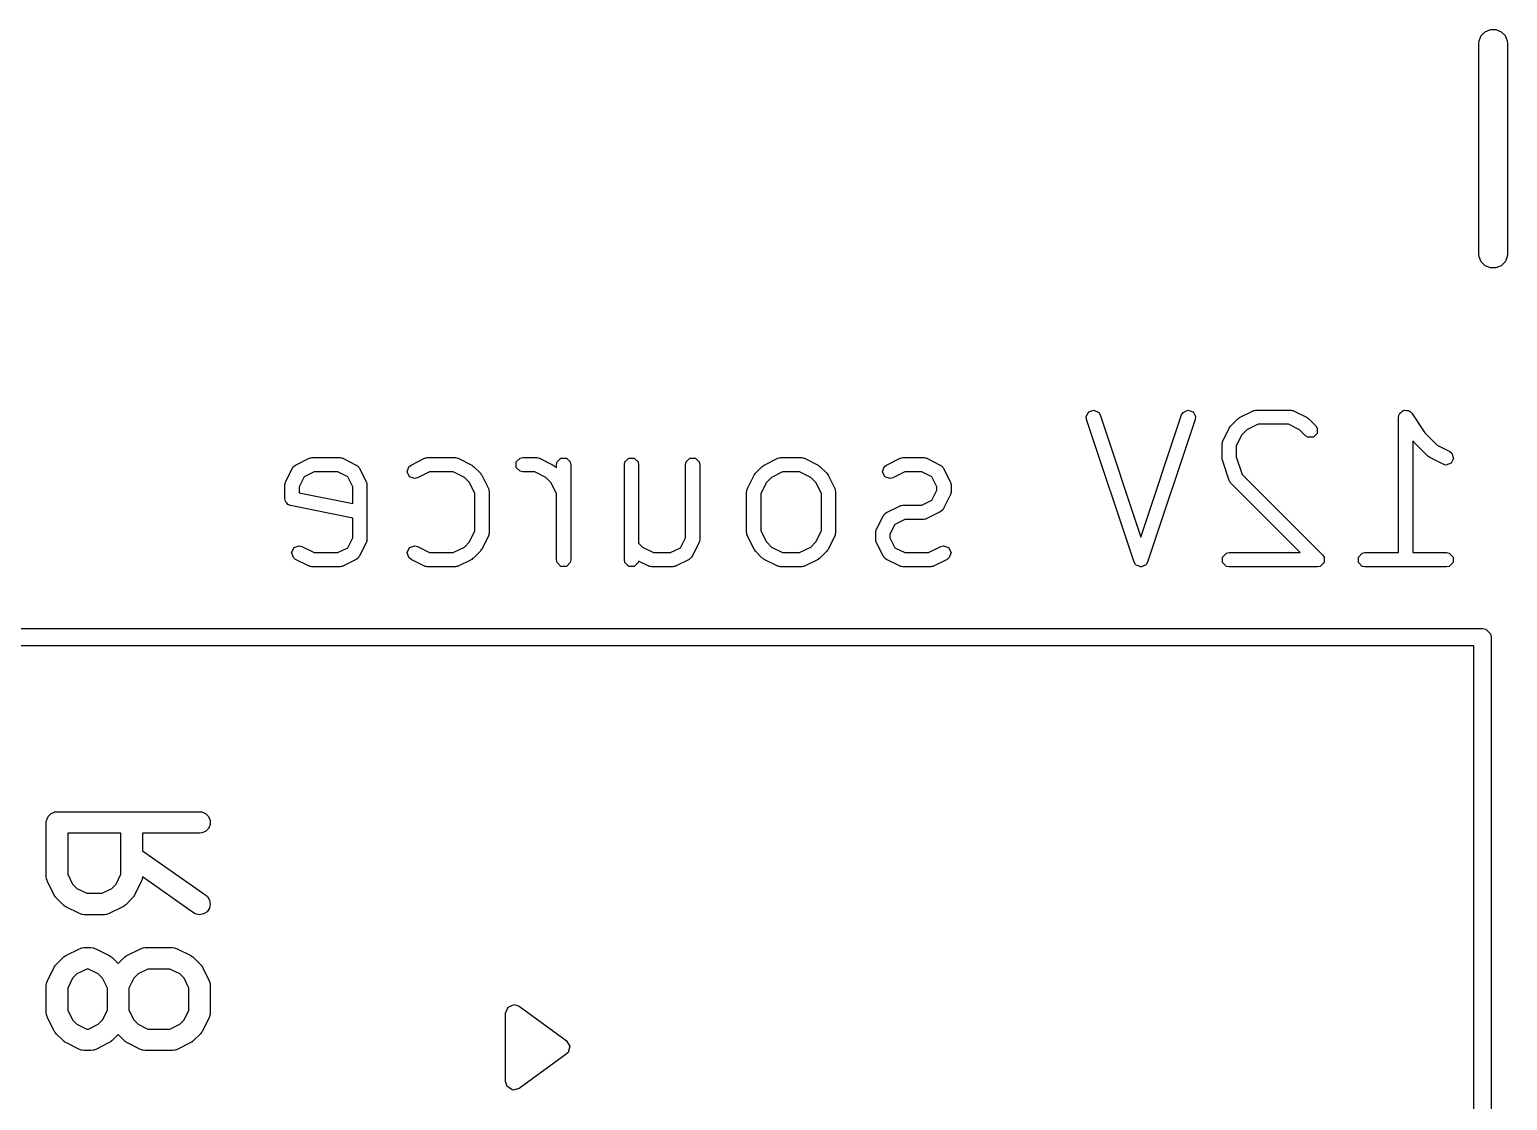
# Model space of a CAD drawing. Extents: x -0.08 to 2.06, y -0.11 to 2.56.
# Drawn here: x 0.2643 to 0.6722, y 1.3997 to 1.6953 of the extents above; entities that cross this region are included whole.
import ezdxf

# ---------------------------------------------------------------- set-up
doc = ezdxf.new("R2010")
doc.units = 0
doc.header["$MEASUREMENT"] = 0
doc.layers.add('BLACK', color=7, linetype='CONTINUOUS')

msp = doc.modelspace()

# ---------------------------------------------------------------- linework, layer by layer
at = {"layer": 'BLACK', "linetype": 'CONTINUOUS'}
for p, q in [((0.66445, 1.69219), (0.66503, 1.6936)), ((0.66503, 1.6936), (0.66612, 1.69469)), ((0.66612, 1.69469), (0.66754, 1.69528)), ((0.66754, 1.69528), (0.66908, 1.69528)), ((0.66908, 1.69528), (0.67049, 1.69469)), ((0.67049, 1.69469), (0.67158, 1.6936)), ((0.67158, 1.6936), (0.67217, 1.69219)), ((0.66437, 1.69142), (0.66445, 1.69219)), ((0.66437, 1.63335), (0.66437, 1.69142)), ((0.67217, 1.69219), (0.67224, 1.69142)), ((0.67224, 1.69142), (0.67224, 1.63335)), ((0.66445, 1.63258), (0.66437, 1.63335)), ((0.66503, 1.63116), (0.66445, 1.63258)), ((0.67217, 1.63258), (0.67158, 1.63116)), ((0.67224, 1.63335), (0.67217, 1.63258)), ((0.66612, 1.63007), (0.66503, 1.63116)), ((0.66754, 1.62949), (0.66612, 1.63007)), ((0.66908, 1.62949), (0.66754, 1.62949)), ((0.67049, 1.63007), (0.66908, 1.62949)), ((0.67158, 1.63116), (0.67049, 1.63007)), ((0.55597, 1.58843), (0.55664, 1.58978)), ((0.55606, 1.58767), (0.55597, 1.58843)), ((0.56919, 1.5483), (0.55606, 1.58767)), ((0.55664, 1.58978), (0.55807, 1.59025)), ((0.55807, 1.59025), (0.55942, 1.58958)), ((0.55942, 1.58958), (0.5598, 1.58891)), ((0.5598, 1.58891), (0.57105, 1.55515)), ((0.57105, 1.55515), (0.58231, 1.58891)), ((0.58604, 1.58767), (0.57292, 1.5483)), ((0.58231, 1.58891), (0.58269, 1.58958)), ((0.58269, 1.58958), (0.58404, 1.59025)), ((0.58404, 1.59025), (0.58547, 1.58978)), ((0.58547, 1.58978), (0.58614, 1.58843)), ((0.58614, 1.58843), (0.58604, 1.58767)), ((0.59591, 1.58593), (0.59778, 1.58781)), ((0.59778, 1.58781), (0.59805, 1.58798)), ((0.59805, 1.58798), (0.59829, 1.58818)), ((0.59829, 1.58818), (0.60204, 1.59005)), ((0.60204, 1.59005), (0.60214, 1.59008)), ((0.60214, 1.59008), (0.60217, 1.59011)), ((0.60217, 1.59011), (0.60248, 1.59017)), ((0.60248, 1.59017), (0.60279, 1.59025)), ((0.60279, 1.59025), (0.60283, 1.59024)), ((0.60283, 1.59024), (0.60292, 1.59026)), ((0.60292, 1.59026), (0.6123, 1.59026)), ((0.6123, 1.59026), (0.6124, 1.59024)), ((0.6124, 1.59024), (0.61244, 1.59025)), ((0.61244, 1.59025), (0.61274, 1.59017)), ((0.61274, 1.59017), (0.61305, 1.59011)), ((0.61305, 1.59011), (0.61308, 1.59008)), ((0.61308, 1.59008), (0.61318, 1.59005)), ((0.61318, 1.59005), (0.61693, 1.58818)), ((0.61693, 1.58818), (0.61718, 1.58798)), ((0.61718, 1.58798), (0.61744, 1.58781)), ((0.61744, 1.58781), (0.61931, 1.58593)), ((0.6422, 1.58829), (0.64235, 1.58904)), ((0.6422, 1.55089), (0.6422, 1.58829)), ((0.64235, 1.58904), (0.64249, 1.58919)), ((0.64249, 1.58919), (0.64253, 1.58939)), ((0.64253, 1.58939), (0.64301, 1.5897)), ((0.64301, 1.5897), (0.64342, 1.59011)), ((0.64342, 1.59011), (0.64362, 1.59011)), ((0.64362, 1.59011), (0.64379, 1.59022)), ((0.64379, 1.59022), (0.64435, 1.59011)), ((0.64435, 1.59011), (0.64492, 1.59011)), ((0.64492, 1.59011), (0.64507, 1.58997)), ((0.64507, 1.58997), (0.64526, 1.58993)), ((0.64526, 1.58993), (0.64581, 1.58938)), ((0.64581, 1.58938), (0.64945, 1.58392)), ((0.59366, 1.58167), (0.59554, 1.58542)), ((0.59554, 1.58542), (0.59573, 1.58567)), ((0.59573, 1.58567), (0.59591, 1.58593)), ((0.59892, 1.58338), (0.59739, 1.58033)), ((0.60034, 1.5848), (0.59892, 1.58338)), ((0.60339, 1.58632), (0.60034, 1.5848)), ((0.61183, 1.58632), (0.60339, 1.58632)), ((0.61488, 1.5848), (0.61183, 1.58632)), ((0.61653, 1.58315), (0.61488, 1.5848)), ((0.61717, 1.58272), (0.61653, 1.58315)), ((0.61974, 1.58379), (0.61868, 1.58272)), ((0.61931, 1.58593), (0.61974, 1.58529)), ((0.61974, 1.58529), (0.61974, 1.58379)), ((0.64945, 1.58392), (0.65283, 1.58053)), ((0.59346, 1.58093), (0.59355, 1.58124)), ((0.59348, 1.58089), (0.59346, 1.58093)), ((0.59346, 1.58079), (0.59348, 1.58089)), ((0.59346, 1.57704), (0.59346, 1.58079)), ((0.59355, 1.58124), (0.59361, 1.58154)), ((0.59361, 1.58154), (0.59364, 1.58158)), ((0.59364, 1.58158), (0.59366, 1.58167)), ((0.59739, 1.58033), (0.59739, 1.57736)), ((0.61868, 1.58272), (0.61717, 1.58272)), ((0.64628, 1.58157), (0.64614, 1.58179)), ((0.64614, 1.58179), (0.64614, 1.55089)), ((0.64642, 1.58144), (0.64628, 1.58157)), ((0.64653, 1.58127), (0.64642, 1.58144)), ((0.65028, 1.57752), (0.64653, 1.58127)), ((0.65283, 1.58053), (0.6563, 1.5788)), ((0.33729, 1.57478), (0.33739, 1.57481)), ((0.33739, 1.57481), (0.3377, 1.57505)), ((0.3377, 1.57505), (0.34145, 1.57693)), ((0.34145, 1.57693), (0.34155, 1.57695)), ((0.34155, 1.57695), (0.34158, 1.57699)), ((0.34158, 1.57699), (0.34189, 1.57705)), ((0.34189, 1.57705), (0.34219, 1.57713)), ((0.34219, 1.57713), (0.34224, 1.57712)), ((0.34224, 1.57712), (0.34233, 1.57714)), ((0.34233, 1.57714), (0.34983, 1.57714)), ((0.34983, 1.57714), (0.34993, 1.57712)), ((0.34993, 1.57712), (0.34997, 1.57713)), ((0.34997, 1.57713), (0.35028, 1.57705)), ((0.35028, 1.57705), (0.35058, 1.57699)), ((0.35058, 1.57699), (0.35062, 1.57695)), ((0.35062, 1.57695), (0.35071, 1.57693)), ((0.35071, 1.57693), (0.35446, 1.57505)), ((0.35446, 1.57505), (0.35477, 1.57481)), ((0.35477, 1.57481), (0.35487, 1.57478)), ((0.36897, 1.57458), (0.36957, 1.57505)), ((0.36957, 1.57505), (0.37332, 1.57693)), ((0.37332, 1.57693), (0.37342, 1.57695)), ((0.37342, 1.57695), (0.37345, 1.57699)), ((0.37345, 1.57699), (0.37376, 1.57705)), ((0.37376, 1.57705), (0.37406, 1.57713)), ((0.37406, 1.57713), (0.37411, 1.57712)), ((0.37411, 1.57712), (0.3742, 1.57714)), ((0.3742, 1.57714), (0.3817, 1.57714)), ((0.3817, 1.57714), (0.3818, 1.57712)), ((0.3818, 1.57712), (0.38184, 1.57713)), ((0.38184, 1.57713), (0.38215, 1.57705)), ((0.38215, 1.57705), (0.38246, 1.57699)), ((0.38246, 1.57699), (0.38249, 1.57695)), ((0.38249, 1.57695), (0.38258, 1.57693)), ((0.38258, 1.57693), (0.38633, 1.57505)), ((0.38633, 1.57505), (0.38658, 1.57486)), ((0.38658, 1.57486), (0.38684, 1.57468)), ((0.39863, 1.57592), (0.3997, 1.57699)), ((0.39863, 1.57441), (0.39863, 1.57592)), ((0.3997, 1.57699), (0.40045, 1.57714)), ((0.40045, 1.57714), (0.4042, 1.57714)), ((0.4042, 1.57714), (0.4043, 1.57712)), ((0.4043, 1.57712), (0.40434, 1.57713)), ((0.40434, 1.57713), (0.40464, 1.57705)), ((0.40464, 1.57705), (0.40495, 1.57699)), ((0.40495, 1.57699), (0.40498, 1.57695)), ((0.40498, 1.57695), (0.40508, 1.57693)), ((0.40508, 1.57693), (0.40883, 1.57505)), ((0.40883, 1.57505), (0.40908, 1.57486)), ((0.40908, 1.57486), (0.40934, 1.57468)), ((0.40973, 1.57517), (0.40988, 1.57592)), ((0.40973, 1.5743), (0.40973, 1.57517)), ((0.40988, 1.57592), (0.41095, 1.57699)), ((0.41095, 1.57699), (0.41245, 1.57699)), ((0.41245, 1.57699), (0.41352, 1.57592)), ((0.41352, 1.57592), (0.41367, 1.57517)), ((0.41367, 1.57517), (0.41367, 1.54892)), ((0.42848, 1.57517), (0.42863, 1.57592)), ((0.42848, 1.54892), (0.42848, 1.57517)), ((0.42863, 1.57592), (0.42969, 1.57699)), ((0.42969, 1.57699), (0.4312, 1.57699)), ((0.4312, 1.57699), (0.43226, 1.57592)), ((0.43226, 1.57592), (0.43241, 1.57517)), ((0.43241, 1.57517), (0.43241, 1.55349)), ((0.44535, 1.57517), (0.4455, 1.57592)), ((0.44535, 1.55501), (0.44535, 1.57517)), ((0.4455, 1.57592), (0.44657, 1.57699)), ((0.44657, 1.57699), (0.44807, 1.57699)), ((0.44807, 1.57699), (0.44914, 1.57592)), ((0.44914, 1.57592), (0.44929, 1.57517)), ((0.44929, 1.57517), (0.44929, 1.55454)), ((0.46655, 1.57468), (0.46681, 1.57486)), ((0.46681, 1.57486), (0.46706, 1.57505)), ((0.46706, 1.57505), (0.47081, 1.57693)), ((0.47081, 1.57693), (0.47091, 1.57695)), ((0.47091, 1.57695), (0.47094, 1.57699)), ((0.47094, 1.57699), (0.47125, 1.57705)), ((0.47125, 1.57705), (0.47155, 1.57713)), ((0.47155, 1.57713), (0.47159, 1.57712)), ((0.47159, 1.57712), (0.47169, 1.57714)), ((0.47169, 1.57714), (0.47732, 1.57714)), ((0.47732, 1.57714), (0.47741, 1.57712)), ((0.47741, 1.57712), (0.47745, 1.57713)), ((0.47745, 1.57713), (0.47776, 1.57705)), ((0.47776, 1.57705), (0.47807, 1.57699)), ((0.47807, 1.57699), (0.4781, 1.57695)), ((0.4781, 1.57695), (0.4782, 1.57693)), ((0.4782, 1.57693), (0.48195, 1.57505)), ((0.48195, 1.57505), (0.48219, 1.57486)), ((0.48219, 1.57486), (0.48246, 1.57468)), ((0.5002, 1.57458), (0.50081, 1.57505)), ((0.50081, 1.57505), (0.50456, 1.57693)), ((0.50456, 1.57693), (0.50465, 1.57695)), ((0.50465, 1.57695), (0.50468, 1.57699)), ((0.50468, 1.57699), (0.50499, 1.57705)), ((0.50499, 1.57705), (0.5053, 1.57713)), ((0.5053, 1.57713), (0.50534, 1.57712)), ((0.50534, 1.57712), (0.50544, 1.57714)), ((0.50544, 1.57714), (0.51106, 1.57714)), ((0.51106, 1.57714), (0.51116, 1.57712)), ((0.51116, 1.57712), (0.5112, 1.57713)), ((0.5112, 1.57713), (0.5115, 1.57705)), ((0.5115, 1.57705), (0.51181, 1.57699)), ((0.51181, 1.57699), (0.51185, 1.57695)), ((0.51185, 1.57695), (0.51194, 1.57693)), ((0.51194, 1.57693), (0.51569, 1.57505)), ((0.51569, 1.57505), (0.516, 1.57481)), ((0.516, 1.57481), (0.5161, 1.57478)), ((0.59352, 1.57673), (0.59346, 1.57704)), ((0.59356, 1.57642), (0.59352, 1.57673)), ((0.59543, 1.5708), (0.59356, 1.57642)), ((0.59739, 1.57736), (0.59902, 1.57248)), ((0.65054, 1.57735), (0.65028, 1.57752)), ((0.65079, 1.57716), (0.65054, 1.57735)), ((0.65454, 1.57528), (0.65079, 1.57716)), ((0.65528, 1.57508), (0.65454, 1.57528)), ((0.65671, 1.57555), (0.65528, 1.57508)), ((0.6563, 1.5788), (0.65691, 1.57833)), ((0.65738, 1.5769), (0.65671, 1.57555)), ((0.65691, 1.57833), (0.65738, 1.5769)), ((0.33495, 1.57042), (0.33682, 1.57417)), ((0.33682, 1.57417), (0.33706, 1.57448)), ((0.33706, 1.57448), (0.3371, 1.57458)), ((0.3371, 1.57458), (0.33721, 1.57467)), ((0.33721, 1.57467), (0.33729, 1.57478)), ((0.34005, 1.57183), (0.33868, 1.56908)), ((0.3428, 1.5732), (0.34005, 1.57183)), ((0.34937, 1.5732), (0.3428, 1.5732)), ((0.35211, 1.57183), (0.34937, 1.5732)), ((0.35349, 1.56908), (0.35211, 1.57183)), ((0.35487, 1.57478), (0.35496, 1.57467)), ((0.35496, 1.57467), (0.35507, 1.57458)), ((0.35507, 1.57458), (0.3551, 1.57448)), ((0.3551, 1.57448), (0.35534, 1.57417)), ((0.35534, 1.57417), (0.35722, 1.57042)), ((0.36849, 1.57315), (0.36897, 1.57458)), ((0.36916, 1.57181), (0.36849, 1.57315)), ((0.37059, 1.57133), (0.36916, 1.57181)), ((0.37133, 1.57153), (0.37059, 1.57133)), ((0.37467, 1.5732), (0.37133, 1.57153)), ((0.38124, 1.5732), (0.37467, 1.5732)), ((0.38429, 1.57167), (0.38124, 1.5732)), ((0.38571, 1.57025), (0.38429, 1.57167)), ((0.38684, 1.57468), (0.38872, 1.57281)), ((0.38872, 1.57281), (0.38889, 1.57255)), ((0.38889, 1.57255), (0.38909, 1.5723)), ((0.38909, 1.5723), (0.39096, 1.56855)), ((0.3997, 1.57335), (0.39863, 1.57441)), ((0.40045, 1.5732), (0.3997, 1.57335)), ((0.40373, 1.5732), (0.40045, 1.5732)), ((0.40678, 1.57167), (0.40373, 1.5732)), ((0.40821, 1.57025), (0.40678, 1.57167)), ((0.40934, 1.57468), (0.40973, 1.5743)), ((0.46243, 1.56855), (0.46431, 1.5723)), ((0.46431, 1.5723), (0.4645, 1.57255)), ((0.4645, 1.57255), (0.46467, 1.57281)), ((0.46467, 1.57281), (0.46655, 1.57468)), ((0.46911, 1.57167), (0.46768, 1.57025)), ((0.47216, 1.5732), (0.46911, 1.57167)), ((0.47685, 1.5732), (0.47216, 1.5732)), ((0.4799, 1.57167), (0.47685, 1.5732)), ((0.48132, 1.57025), (0.4799, 1.57167)), ((0.48246, 1.57468), (0.48433, 1.57281)), ((0.48433, 1.57281), (0.48451, 1.57255)), ((0.48451, 1.57255), (0.4847, 1.5723)), ((0.4847, 1.5723), (0.48658, 1.56855)), ((0.49972, 1.57315), (0.5002, 1.57458)), ((0.5004, 1.57181), (0.49972, 1.57315)), ((0.50183, 1.57133), (0.5004, 1.57181)), ((0.50257, 1.57153), (0.50183, 1.57133)), ((0.5059, 1.5732), (0.50257, 1.57153)), ((0.5106, 1.5732), (0.5059, 1.5732)), ((0.51334, 1.57183), (0.5106, 1.5732)), ((0.51472, 1.56908), (0.51334, 1.57183)), ((0.5161, 1.57478), (0.51619, 1.57467)), ((0.51619, 1.57467), (0.5163, 1.57458)), ((0.5163, 1.57458), (0.51633, 1.57448)), ((0.51633, 1.57448), (0.51657, 1.57417)), ((0.51657, 1.57417), (0.51845, 1.57042)), ((0.59548, 1.57071), (0.59543, 1.5708)), ((0.59548, 1.57066), (0.59548, 1.57071)), ((0.59902, 1.57248), (0.62119, 1.55031)), ((0.33474, 1.56968), (0.33483, 1.56999)), ((0.33476, 1.56964), (0.33474, 1.56968)), ((0.33474, 1.56954), (0.33476, 1.56964)), ((0.33474, 1.56579), (0.33474, 1.56954)), ((0.33483, 1.56999), (0.33489, 1.5703)), ((0.33489, 1.5703), (0.33492, 1.57033)), ((0.33492, 1.57033), (0.33495, 1.57042)), ((0.33868, 1.56908), (0.33868, 1.56741)), ((0.33868, 1.56741), (0.35349, 1.56445)), ((0.35349, 1.56445), (0.35349, 1.56908)), ((0.35722, 1.57042), (0.35724, 1.57033)), ((0.35724, 1.57033), (0.35727, 1.5703)), ((0.35727, 1.5703), (0.35734, 1.56999)), ((0.35734, 1.56999), (0.35742, 1.56968)), ((0.35742, 1.56968), (0.3574, 1.56964)), ((0.3574, 1.56964), (0.35742, 1.56954)), ((0.35742, 1.56954), (0.35742, 1.55454)), ((0.38723, 1.5672), (0.38571, 1.57025)), ((0.38723, 1.55688), (0.38723, 1.5672)), ((0.39096, 1.56855), (0.39099, 1.56845)), ((0.39099, 1.56845), (0.39102, 1.56842)), ((0.39102, 1.56842), (0.39108, 1.56811)), ((0.39108, 1.56811), (0.39116, 1.56781)), ((0.39116, 1.56781), (0.39115, 1.56776)), ((0.39115, 1.56776), (0.39117, 1.56767)), ((0.39117, 1.56767), (0.39117, 1.55642)), ((0.40973, 1.5672), (0.40821, 1.57025)), ((0.40973, 1.54892), (0.40973, 1.5672)), ((0.46222, 1.56767), (0.46224, 1.56776)), ((0.46222, 1.55642), (0.46222, 1.56767)), ((0.46223, 1.56781), (0.46231, 1.56811)), ((0.46224, 1.56776), (0.46223, 1.56781)), ((0.46231, 1.56811), (0.46237, 1.56842)), ((0.46237, 1.56842), (0.46241, 1.56845)), ((0.46241, 1.56845), (0.46243, 1.56855)), ((0.46768, 1.57025), (0.46616, 1.5672)), ((0.46616, 1.5672), (0.46616, 1.55688)), ((0.48285, 1.5672), (0.48132, 1.57025)), ((0.48285, 1.55688), (0.48285, 1.5672)), ((0.48658, 1.56855), (0.4866, 1.56845)), ((0.4866, 1.56845), (0.48663, 1.56842)), ((0.48663, 1.56842), (0.48669, 1.56811)), ((0.48669, 1.56811), (0.48678, 1.56781)), ((0.48678, 1.56781), (0.48676, 1.56776)), ((0.48676, 1.56776), (0.48678, 1.56767)), ((0.48678, 1.56767), (0.48678, 1.55642)), ((0.51334, 1.56539), (0.51472, 1.56813)), ((0.51472, 1.56813), (0.51472, 1.56908)), ((0.51845, 1.56679), (0.51657, 1.56304)), ((0.51845, 1.57042), (0.51847, 1.57033)), ((0.51847, 1.56688), (0.51845, 1.56679)), ((0.51847, 1.57033), (0.5185, 1.5703)), ((0.5185, 1.56691), (0.51847, 1.56688)), ((0.5185, 1.5703), (0.51857, 1.56999)), ((0.51857, 1.56722), (0.5185, 1.56691)), ((0.51857, 1.56999), (0.51865, 1.56968)), ((0.51865, 1.56753), (0.51857, 1.56722)), ((0.51865, 1.56968), (0.51863, 1.56964)), ((0.51863, 1.56964), (0.51865, 1.56954)), ((0.51865, 1.56767), (0.51863, 1.56757)), ((0.51863, 1.56757), (0.51865, 1.56753)), ((0.51865, 1.56954), (0.51865, 1.56767)), ((0.59566, 1.5704), (0.59548, 1.57066)), ((0.59581, 1.57013), (0.59566, 1.5704)), ((0.59585, 1.57011), (0.59581, 1.57013)), ((0.59591, 1.57003), (0.59585, 1.57011)), ((0.61505, 1.55089), (0.59591, 1.57003)), ((0.3348, 1.56551), (0.33474, 1.56579)), ((0.33478, 1.56541), (0.3348, 1.56551)), ((0.33483, 1.56533), (0.33478, 1.56541)), ((0.33489, 1.56504), (0.33483, 1.56533)), ((0.33529, 1.56463), (0.33489, 1.56504)), ((0.33561, 1.56416), (0.33529, 1.56463)), ((0.33588, 1.56404), (0.33561, 1.56416)), ((0.33595, 1.56397), (0.33588, 1.56404)), ((0.33605, 1.56397), (0.33595, 1.56397)), ((0.33632, 1.56386), (0.33605, 1.56397)), ((0.35349, 1.56043), (0.33632, 1.56386)), ((0.50081, 1.56193), (0.50456, 1.5638)), ((0.50456, 1.5638), (0.50465, 1.56383)), ((0.50465, 1.56383), (0.50468, 1.56386)), ((0.50468, 1.56386), (0.50499, 1.56392)), ((0.50499, 1.56392), (0.5053, 1.56401)), ((0.5053, 1.56401), (0.50534, 1.56399)), ((0.50534, 1.56399), (0.50544, 1.56401)), ((0.50544, 1.56401), (0.5106, 1.56401)), ((0.5106, 1.56401), (0.51334, 1.56539)), ((0.5163, 1.56263), (0.51619, 1.56254)), ((0.51633, 1.56273), (0.5163, 1.56263)), ((0.51657, 1.56304), (0.51633, 1.56273)), ((0.35349, 1.55501), (0.35349, 1.56043)), ((0.49805, 1.5573), (0.49993, 1.56105)), ((0.49993, 1.56105), (0.50017, 1.56136)), ((0.50017, 1.56136), (0.5002, 1.56146)), ((0.5002, 1.56146), (0.50031, 1.56155)), ((0.50031, 1.56155), (0.5004, 1.56166)), ((0.5004, 1.56166), (0.5005, 1.56169)), ((0.5005, 1.56169), (0.50081, 1.56193)), ((0.50315, 1.5587), (0.50178, 1.55595)), ((0.5059, 1.56008), (0.50315, 1.5587)), ((0.51106, 1.56008), (0.5059, 1.56008)), ((0.51116, 1.56009), (0.51106, 1.56008)), ((0.5112, 1.56008), (0.51116, 1.56009)), ((0.5115, 1.56016), (0.5112, 1.56008)), ((0.51181, 1.56023), (0.5115, 1.56016)), ((0.51185, 1.56026), (0.51181, 1.56023)), ((0.51194, 1.56028), (0.51185, 1.56026)), ((0.51569, 1.56216), (0.51194, 1.56028)), ((0.516, 1.5624), (0.51569, 1.56216)), ((0.5161, 1.56243), (0.516, 1.5624)), ((0.51619, 1.56254), (0.5161, 1.56243)), ((0.35211, 1.55226), (0.35349, 1.55501)), ((0.35742, 1.55441), (0.35734, 1.5541)), ((0.35742, 1.55454), (0.3574, 1.55445)), ((0.3574, 1.55445), (0.35742, 1.55441)), ((0.38571, 1.55384), (0.38723, 1.55688)), ((0.39096, 1.55554), (0.38909, 1.55179)), ((0.39099, 1.55563), (0.39096, 1.55554)), ((0.39102, 1.55567), (0.39099, 1.55563)), ((0.39108, 1.55598), (0.39102, 1.55567)), ((0.39116, 1.55628), (0.39108, 1.55598)), ((0.39117, 1.55642), (0.39115, 1.55632)), ((0.39115, 1.55632), (0.39116, 1.55628)), ((0.44398, 1.55226), (0.44535, 1.55501)), ((0.44928, 1.55441), (0.4492, 1.5541)), ((0.44929, 1.55454), (0.44927, 1.55445)), ((0.44927, 1.55445), (0.44928, 1.55441)), ((0.46224, 1.55632), (0.46222, 1.55642)), ((0.46223, 1.55628), (0.46224, 1.55632)), ((0.46231, 1.55598), (0.46223, 1.55628)), ((0.46237, 1.55567), (0.46231, 1.55598)), ((0.46241, 1.55563), (0.46237, 1.55567)), ((0.46243, 1.55554), (0.46241, 1.55563)), ((0.46431, 1.55179), (0.46243, 1.55554)), ((0.46616, 1.55688), (0.46768, 1.55384)), ((0.48132, 1.55384), (0.48285, 1.55688)), ((0.48658, 1.55554), (0.4847, 1.55179)), ((0.4866, 1.55563), (0.48658, 1.55554)), ((0.48663, 1.55567), (0.4866, 1.55563)), ((0.48669, 1.55598), (0.48663, 1.55567)), ((0.48678, 1.55628), (0.48669, 1.55598)), ((0.48678, 1.55642), (0.48676, 1.55632)), ((0.48676, 1.55632), (0.48678, 1.55628)), ((0.49784, 1.55642), (0.49786, 1.55652)), ((0.49784, 1.55454), (0.49784, 1.55642)), ((0.49786, 1.55445), (0.49784, 1.55454)), ((0.49785, 1.55656), (0.49793, 1.55686)), ((0.49786, 1.55652), (0.49785, 1.55656)), ((0.49785, 1.55441), (0.49786, 1.55445)), ((0.49793, 1.5541), (0.49785, 1.55441)), ((0.49793, 1.55686), (0.49799, 1.55717)), ((0.49799, 1.55717), (0.49803, 1.5572)), ((0.49803, 1.5572), (0.49805, 1.5573)), ((0.50178, 1.55595), (0.50178, 1.55501)), ((0.50178, 1.55501), (0.50315, 1.55226)), ((0.33662, 1.55093), (0.33729, 1.55228)), ((0.3371, 1.54951), (0.33662, 1.55093)), ((0.33729, 1.55228), (0.33872, 1.55276)), ((0.33872, 1.55276), (0.33946, 1.55256)), ((0.33946, 1.55256), (0.3428, 1.55089)), ((0.3428, 1.55089), (0.34937, 1.55089)), ((0.34937, 1.55089), (0.35211, 1.55226)), ((0.35722, 1.55366), (0.35534, 1.54991)), ((0.35724, 1.55376), (0.35722, 1.55366)), ((0.35727, 1.55379), (0.35724, 1.55376)), ((0.35734, 1.5541), (0.35727, 1.55379)), ((0.36849, 1.55093), (0.36916, 1.55228)), ((0.36897, 1.54951), (0.36849, 1.55093)), ((0.36916, 1.55228), (0.37059, 1.55276)), ((0.37059, 1.55276), (0.37133, 1.55256)), ((0.37133, 1.55256), (0.37467, 1.55089)), ((0.37467, 1.55089), (0.38124, 1.55089)), ((0.38124, 1.55089), (0.38429, 1.55241)), ((0.38429, 1.55241), (0.38571, 1.55384)), ((0.38872, 1.55128), (0.38684, 1.5494)), ((0.38889, 1.55154), (0.38872, 1.55128)), ((0.38909, 1.55179), (0.38889, 1.55154)), ((0.43241, 1.55349), (0.43349, 1.55241)), ((0.43349, 1.55241), (0.43654, 1.55089)), ((0.43654, 1.55089), (0.44123, 1.55089)), ((0.44123, 1.55089), (0.44398, 1.55226)), ((0.44908, 1.55366), (0.4472, 1.54991)), ((0.44911, 1.55376), (0.44908, 1.55366)), ((0.44914, 1.55379), (0.44911, 1.55376)), ((0.4492, 1.5541), (0.44914, 1.55379)), ((0.4645, 1.55154), (0.46431, 1.55179)), ((0.46467, 1.55128), (0.4645, 1.55154)), ((0.46655, 1.5494), (0.46467, 1.55128)), ((0.46768, 1.55384), (0.46911, 1.55241)), ((0.46911, 1.55241), (0.47216, 1.55089)), ((0.47216, 1.55089), (0.47685, 1.55089)), ((0.47685, 1.55089), (0.4799, 1.55241)), ((0.4799, 1.55241), (0.48132, 1.55384)), ((0.48433, 1.55128), (0.48246, 1.5494)), ((0.48451, 1.55154), (0.48433, 1.55128)), ((0.4847, 1.55179), (0.48451, 1.55154)), ((0.49799, 1.55379), (0.49793, 1.5541)), ((0.49803, 1.55376), (0.49799, 1.55379)), ((0.49805, 1.55366), (0.49803, 1.55376)), ((0.49993, 1.54991), (0.49805, 1.55366)), ((0.50315, 1.55226), (0.5059, 1.55089)), ((0.5059, 1.55089), (0.51247, 1.55089)), ((0.51247, 1.55089), (0.51581, 1.55256)), ((0.51581, 1.55256), (0.51655, 1.55276)), ((0.51655, 1.55276), (0.51798, 1.55228)), ((0.51798, 1.55228), (0.51865, 1.55093)), ((0.51865, 1.55093), (0.51817, 1.54951)), ((0.59361, 1.54967), (0.59467, 1.55074)), ((0.59467, 1.55074), (0.59543, 1.55089)), ((0.59543, 1.55089), (0.61505, 1.55089)), ((0.62119, 1.55031), (0.62162, 1.54967)), ((0.6311, 1.54967), (0.63217, 1.55074)), ((0.63217, 1.55074), (0.63292, 1.55089)), ((0.63292, 1.55089), (0.6422, 1.55089)), ((0.64614, 1.55089), (0.65542, 1.55089)), ((0.65542, 1.55089), (0.65617, 1.55074)), ((0.65617, 1.55074), (0.65724, 1.54967)), ((0.3377, 1.54903), (0.3371, 1.54951)), ((0.34145, 1.54716), (0.3377, 1.54903)), ((0.34155, 1.54713), (0.34145, 1.54716)), ((0.34158, 1.5471), (0.34155, 1.54713)), ((0.34189, 1.54704), (0.34158, 1.5471)), ((0.34219, 1.54696), (0.34189, 1.54704)), ((0.34224, 1.54697), (0.34219, 1.54696)), ((0.34233, 1.54695), (0.34224, 1.54697)), ((0.34983, 1.54695), (0.34233, 1.54695)), ((0.34993, 1.54697), (0.34983, 1.54695)), ((0.34997, 1.54696), (0.34993, 1.54697)), ((0.35028, 1.54704), (0.34997, 1.54696)), ((0.35058, 1.5471), (0.35028, 1.54704)), ((0.35062, 1.54713), (0.35058, 1.5471)), ((0.35071, 1.54716), (0.35062, 1.54713)), ((0.35446, 1.54903), (0.35071, 1.54716)), ((0.35477, 1.54927), (0.35446, 1.54903)), ((0.35487, 1.54931), (0.35477, 1.54927)), ((0.35496, 1.54942), (0.35487, 1.54931)), ((0.35507, 1.54951), (0.35496, 1.54942)), ((0.3551, 1.54961), (0.35507, 1.54951)), ((0.35534, 1.54991), (0.3551, 1.54961)), ((0.36957, 1.54903), (0.36897, 1.54951)), ((0.37332, 1.54716), (0.36957, 1.54903)), ((0.37342, 1.54713), (0.37332, 1.54716)), ((0.37345, 1.5471), (0.37342, 1.54713)), ((0.37376, 1.54704), (0.37345, 1.5471)), ((0.37406, 1.54696), (0.37376, 1.54704)), ((0.37411, 1.54697), (0.37406, 1.54696)), ((0.3742, 1.54695), (0.37411, 1.54697)), ((0.3817, 1.54695), (0.3742, 1.54695)), ((0.3818, 1.54697), (0.3817, 1.54695)), ((0.38184, 1.54696), (0.3818, 1.54697)), ((0.38215, 1.54704), (0.38184, 1.54696)), ((0.38246, 1.5471), (0.38215, 1.54704)), ((0.38249, 1.54713), (0.38246, 1.5471)), ((0.38258, 1.54716), (0.38249, 1.54713)), ((0.38633, 1.54903), (0.38258, 1.54716)), ((0.38658, 1.54923), (0.38633, 1.54903)), ((0.38684, 1.5494), (0.38658, 1.54923)), ((0.40988, 1.54817), (0.40973, 1.54892)), ((0.41095, 1.5471), (0.40988, 1.54817)), ((0.41245, 1.5471), (0.41095, 1.5471)), ((0.41352, 1.54817), (0.41245, 1.5471)), ((0.41367, 1.54892), (0.41352, 1.54817)), ((0.42863, 1.54817), (0.42848, 1.54892)), ((0.42969, 1.5471), (0.42863, 1.54817)), ((0.4312, 1.5471), (0.42969, 1.5471)), ((0.43226, 1.54817), (0.4312, 1.5471)), ((0.43235, 1.54858), (0.43226, 1.54817)), ((0.43519, 1.54716), (0.43235, 1.54858)), ((0.43529, 1.54713), (0.43519, 1.54716)), ((0.43532, 1.5471), (0.43529, 1.54713)), ((0.43563, 1.54704), (0.43532, 1.5471)), ((0.43593, 1.54696), (0.43563, 1.54704)), ((0.43597, 1.54697), (0.43593, 1.54696)), ((0.43607, 1.54695), (0.43597, 1.54697)), ((0.44169, 1.54695), (0.43607, 1.54695)), ((0.44179, 1.54697), (0.44169, 1.54695)), ((0.44183, 1.54696), (0.44179, 1.54697)), ((0.44214, 1.54704), (0.44183, 1.54696)), ((0.44245, 1.5471), (0.44214, 1.54704)), ((0.44248, 1.54713), (0.44245, 1.5471)), ((0.44258, 1.54716), (0.44248, 1.54713)), ((0.44632, 1.54903), (0.44258, 1.54716)), ((0.44663, 1.54927), (0.44632, 1.54903)), ((0.44673, 1.54931), (0.44663, 1.54927)), ((0.44682, 1.54942), (0.44673, 1.54931)), ((0.44693, 1.54951), (0.44682, 1.54942)), ((0.44696, 1.54961), (0.44693, 1.54951)), ((0.4472, 1.54991), (0.44696, 1.54961)), ((0.46681, 1.54923), (0.46655, 1.5494)), ((0.46706, 1.54903), (0.46681, 1.54923)), ((0.47081, 1.54716), (0.46706, 1.54903)), ((0.47091, 1.54713), (0.47081, 1.54716)), ((0.47094, 1.5471), (0.47091, 1.54713)), ((0.47125, 1.54704), (0.47094, 1.5471)), ((0.47155, 1.54696), (0.47125, 1.54704)), ((0.47159, 1.54697), (0.47155, 1.54696)), ((0.47169, 1.54695), (0.47159, 1.54697)), ((0.47732, 1.54695), (0.47169, 1.54695)), ((0.47741, 1.54697), (0.47732, 1.54695)), ((0.47745, 1.54696), (0.47741, 1.54697)), ((0.47776, 1.54704), (0.47745, 1.54696)), ((0.47807, 1.5471), (0.47776, 1.54704)), ((0.4781, 1.54713), (0.47807, 1.5471)), ((0.4782, 1.54716), (0.4781, 1.54713)), ((0.48195, 1.54903), (0.4782, 1.54716)), ((0.48219, 1.54923), (0.48195, 1.54903)), ((0.48246, 1.5494), (0.48219, 1.54923)), ((0.50017, 1.54961), (0.49993, 1.54991)), ((0.5002, 1.54951), (0.50017, 1.54961)), ((0.50031, 1.54942), (0.5002, 1.54951)), ((0.5004, 1.54931), (0.50031, 1.54942)), ((0.5005, 1.54927), (0.5004, 1.54931)), ((0.50081, 1.54903), (0.5005, 1.54927)), ((0.50456, 1.54716), (0.50081, 1.54903)), ((0.50465, 1.54713), (0.50456, 1.54716)), ((0.50468, 1.5471), (0.50465, 1.54713)), ((0.50499, 1.54704), (0.50468, 1.5471)), ((0.5053, 1.54696), (0.50499, 1.54704)), ((0.50534, 1.54697), (0.5053, 1.54696)), ((0.50544, 1.54695), (0.50534, 1.54697)), ((0.51294, 1.54695), (0.50544, 1.54695)), ((0.51303, 1.54697), (0.51294, 1.54695)), ((0.51308, 1.54696), (0.51303, 1.54697)), ((0.51338, 1.54704), (0.51308, 1.54696)), ((0.51369, 1.5471), (0.51338, 1.54704)), ((0.51372, 1.54713), (0.51369, 1.5471)), ((0.51382, 1.54716), (0.51372, 1.54713)), ((0.51757, 1.54903), (0.51382, 1.54716)), ((0.51817, 1.54951), (0.51757, 1.54903)), ((0.56957, 1.54763), (0.56919, 1.5483)), ((0.5697, 1.54756), (0.56957, 1.54763)), ((0.56976, 1.54743), (0.5697, 1.54756)), ((0.57036, 1.54724), (0.56976, 1.54743)), ((0.57091, 1.54696), (0.57036, 1.54724)), ((0.57105, 1.547), (0.57091, 1.54696)), ((0.57119, 1.54696), (0.57105, 1.547)), ((0.57175, 1.54724), (0.57119, 1.54696)), ((0.57234, 1.54743), (0.57175, 1.54724)), ((0.57241, 1.54756), (0.57234, 1.54743)), ((0.57254, 1.54763), (0.57241, 1.54756)), ((0.57292, 1.5483), (0.57254, 1.54763)), ((0.59361, 1.54817), (0.59361, 1.54967)), ((0.59467, 1.5471), (0.59361, 1.54817)), ((0.59543, 1.54695), (0.59467, 1.5471)), ((0.6198, 1.54695), (0.59543, 1.54695)), ((0.62055, 1.5471), (0.6198, 1.54695)), ((0.62162, 1.54817), (0.62055, 1.5471)), ((0.62162, 1.54967), (0.62162, 1.54817)), ((0.6311, 1.54817), (0.6311, 1.54967)), ((0.63217, 1.5471), (0.6311, 1.54817)), ((0.63292, 1.54695), (0.63217, 1.5471)), ((0.65542, 1.54695), (0.63292, 1.54695)), ((0.65617, 1.5471), (0.65542, 1.54695)), ((0.65724, 1.54817), (0.65617, 1.5471)), ((0.65724, 1.54967), (0.65724, 1.54817)), ((-0.07382, 1.52992), (0.66535, 1.52992)), ((0.66535, 1.52992), (0.66626, 1.52974)), ((0.66626, 1.52974), (0.66754, 1.52846)), ((0.66754, 1.52846), (0.66772, 1.52756)), ((0.66772, 1.52756), (0.66772, 0.98031)), ((0.66299, 1.5252), (-0.07146, 1.5252)), ((0.66299, 0.98268), (0.66299, 1.5252)), ((0.26889, 1.4764), (0.26895, 1.47698)), ((0.26895, 1.47698), (0.26939, 1.47804)), ((0.26939, 1.47804), (0.2702, 1.47886)), ((0.2702, 1.47886), (0.27127, 1.4793)), ((0.27127, 1.4793), (0.27184, 1.47935)), ((0.27184, 1.47935), (0.31121, 1.47935)), ((0.31121, 1.47935), (0.31179, 1.4793)), ((0.31179, 1.4793), (0.31285, 1.47886)), ((0.31285, 1.47886), (0.31367, 1.47804)), ((0.31367, 1.47804), (0.31411, 1.47698)), ((0.31411, 1.47698), (0.31411, 1.47583)), ((0.26889, 1.4614), (0.26889, 1.4764)), ((0.28951, 1.47345), (0.2748, 1.47345)), ((0.2748, 1.47345), (0.2748, 1.4621)), ((0.28951, 1.4621), (0.28951, 1.47345)), ((0.31121, 1.47345), (0.29542, 1.47345)), ((0.29542, 1.47345), (0.29542, 1.46856)), ((0.31179, 1.47351), (0.31121, 1.47345)), ((0.31285, 1.47395), (0.31179, 1.47351)), ((0.31367, 1.47476), (0.31285, 1.47395)), ((0.31411, 1.47583), (0.31367, 1.47476)), ((0.29542, 1.46856), (0.31291, 1.45632)), ((0.26895, 1.46083), (0.26889, 1.4614)), ((0.26899, 1.46073), (0.26895, 1.46083)), ((0.269, 1.46062), (0.26899, 1.46073)), ((0.2692, 1.46008), (0.269, 1.46062)), ((0.2748, 1.4621), (0.27614, 1.4594)), ((0.28816, 1.4594), (0.28951, 1.4621)), ((0.29531, 1.46062), (0.29511, 1.46008)), ((0.29532, 1.46073), (0.29531, 1.46062)), ((0.29536, 1.46083), (0.29532, 1.46073)), ((0.29541, 1.46136), (0.29536, 1.46083)), ((0.30952, 1.45149), (0.29541, 1.46136)), ((0.27108, 1.45633), (0.2692, 1.46008)), ((0.27614, 1.4594), (0.27734, 1.45821)), ((0.27734, 1.45821), (0.28004, 1.45686)), ((0.28004, 1.45686), (0.28427, 1.45686)), ((0.28427, 1.45686), (0.28697, 1.45821)), ((0.28697, 1.45821), (0.28816, 1.4594)), ((0.29511, 1.46008), (0.29323, 1.45633)), ((0.27123, 1.45609), (0.27108, 1.45633)), ((0.27126, 1.45601), (0.27123, 1.45609)), ((0.27133, 1.45593), (0.27126, 1.45601)), ((0.27139, 1.45584), (0.27133, 1.45593)), ((0.27144, 1.45579), (0.27139, 1.45584)), ((0.27163, 1.45557), (0.27144, 1.45579)), ((0.2735, 1.45369), (0.27163, 1.45557)), ((0.27373, 1.45351), (0.2735, 1.45369)), ((0.27378, 1.45345), (0.27373, 1.45351)), ((0.27387, 1.45339), (0.27378, 1.45345)), ((0.27395, 1.45332), (0.27387, 1.45339)), ((0.27402, 1.45329), (0.27395, 1.45332)), ((0.27427, 1.45314), (0.27402, 1.45329)), ((0.27802, 1.45126), (0.27427, 1.45314)), ((0.29004, 1.45314), (0.28629, 1.45126)), ((0.29028, 1.45329), (0.29004, 1.45314)), ((0.29036, 1.45332), (0.29028, 1.45329)), ((0.29044, 1.45339), (0.29036, 1.45332)), ((0.29053, 1.45345), (0.29044, 1.45339)), ((0.29058, 1.45351), (0.29053, 1.45345)), ((0.2908, 1.45369), (0.29058, 1.45351)), ((0.29268, 1.45557), (0.2908, 1.45369)), ((0.29286, 1.45579), (0.29268, 1.45557)), ((0.29292, 1.45584), (0.29286, 1.45579)), ((0.29298, 1.45593), (0.29292, 1.45584)), ((0.29305, 1.45601), (0.29298, 1.45593)), ((0.29308, 1.45609), (0.29305, 1.45601)), ((0.29323, 1.45633), (0.29308, 1.45609)), ((0.31291, 1.45632), (0.31335, 1.45595)), ((0.31392, 1.45272), (0.31326, 1.45177)), ((0.31335, 1.45595), (0.31397, 1.45497)), ((0.31417, 1.45384), (0.31392, 1.45272)), ((0.31397, 1.45497), (0.31417, 1.45384)), ((0.27856, 1.45106), (0.27802, 1.45126)), ((0.27867, 1.45105), (0.27856, 1.45106)), ((0.27877, 1.45101), (0.27867, 1.45105)), ((0.27934, 1.45095), (0.27877, 1.45101)), ((0.28497, 1.45095), (0.27934, 1.45095)), ((0.28554, 1.45101), (0.28497, 1.45095)), ((0.28564, 1.45105), (0.28554, 1.45101)), ((0.28575, 1.45106), (0.28564, 1.45105)), ((0.28629, 1.45126), (0.28575, 1.45106)), ((0.31002, 1.4512), (0.30952, 1.45149)), ((0.31115, 1.45095), (0.31002, 1.4512)), ((0.31228, 1.45115), (0.31115, 1.45095)), ((0.31326, 1.45177), (0.31228, 1.45115)), ((0.27427, 1.43967), (0.27802, 1.44155)), ((0.27802, 1.44155), (0.27856, 1.44175)), ((0.27856, 1.44175), (0.27867, 1.44176)), ((0.27867, 1.44176), (0.27877, 1.4418)), ((0.27877, 1.4418), (0.27934, 1.44186)), ((0.27934, 1.44186), (0.28122, 1.44186)), ((0.28122, 1.44186), (0.28179, 1.4418)), ((0.28179, 1.4418), (0.28189, 1.44176)), ((0.28189, 1.44176), (0.282, 1.44175)), ((0.282, 1.44175), (0.28254, 1.44155)), ((0.28254, 1.44155), (0.28629, 1.43967)), ((0.29115, 1.43967), (0.29489, 1.44155)), ((0.29489, 1.44155), (0.29544, 1.44175)), ((0.29544, 1.44175), (0.29554, 1.44176)), ((0.29554, 1.44176), (0.29564, 1.4418)), ((0.29564, 1.4418), (0.29622, 1.44186)), ((0.29622, 1.44186), (0.30371, 1.44186)), ((0.30371, 1.44186), (0.30429, 1.4418)), ((0.30429, 1.4418), (0.30439, 1.44176)), ((0.30439, 1.44176), (0.30449, 1.44175)), ((0.30449, 1.44175), (0.30503, 1.44155)), ((0.30503, 1.44155), (0.30878, 1.43967)), ((0.2692, 1.43273), (0.27108, 1.43648)), ((0.27108, 1.43648), (0.27123, 1.43673)), ((0.27123, 1.43673), (0.27126, 1.4368)), ((0.27126, 1.4368), (0.27133, 1.43688)), ((0.27133, 1.43688), (0.27139, 1.43697)), ((0.27139, 1.43697), (0.27144, 1.43702)), ((0.27144, 1.43702), (0.27163, 1.43724)), ((0.27163, 1.43724), (0.2735, 1.43912)), ((0.2735, 1.43912), (0.27373, 1.43931)), ((0.27373, 1.43931), (0.27378, 1.43936)), ((0.27378, 1.43936), (0.27387, 1.43942)), ((0.27387, 1.43942), (0.27395, 1.43949)), ((0.27395, 1.43949), (0.27402, 1.43952)), ((0.27402, 1.43952), (0.27427, 1.43967)), ((0.28629, 1.43967), (0.28654, 1.43952)), ((0.28654, 1.43952), (0.28661, 1.43949)), ((0.28661, 1.43949), (0.28669, 1.43942)), ((0.28669, 1.43942), (0.28678, 1.43936)), ((0.28678, 1.43936), (0.28683, 1.43931)), ((0.28683, 1.43931), (0.28705, 1.43912)), ((0.28705, 1.43912), (0.28872, 1.43746)), ((0.28872, 1.43746), (0.29038, 1.43912)), ((0.29038, 1.43912), (0.2906, 1.43931)), ((0.2906, 1.43931), (0.29066, 1.43936)), ((0.29066, 1.43936), (0.29074, 1.43942)), ((0.29074, 1.43942), (0.29083, 1.43949)), ((0.29083, 1.43949), (0.2909, 1.43952)), ((0.2909, 1.43952), (0.29115, 1.43967)), ((0.30878, 1.43967), (0.30903, 1.43952)), ((0.30903, 1.43952), (0.3091, 1.43949)), ((0.3091, 1.43949), (0.30919, 1.43942)), ((0.30919, 1.43942), (0.30927, 1.43936)), ((0.30927, 1.43936), (0.30933, 1.43931)), ((0.30933, 1.43931), (0.30955, 1.43912)), ((0.30955, 1.43912), (0.31143, 1.43724)), ((0.31143, 1.43724), (0.31161, 1.43702)), ((0.31161, 1.43702), (0.31167, 1.43697)), ((0.31167, 1.43697), (0.31173, 1.43688)), ((0.31173, 1.43688), (0.31179, 1.4368)), ((0.31179, 1.4368), (0.31182, 1.43673)), ((0.31182, 1.43673), (0.31198, 1.43648)), ((0.31198, 1.43648), (0.31385, 1.43273)), ((0.26895, 1.43198), (0.26899, 1.43208)), ((0.26899, 1.43208), (0.269, 1.43219)), ((0.269, 1.43219), (0.2692, 1.43273)), ((0.27614, 1.43341), (0.2748, 1.43071)), ((0.27734, 1.4346), (0.27614, 1.43341)), ((0.28004, 1.43595), (0.27734, 1.4346)), ((0.28052, 1.43595), (0.28004, 1.43595)), ((0.28322, 1.4346), (0.28052, 1.43595)), ((0.28441, 1.43341), (0.28322, 1.4346)), ((0.28576, 1.43071), (0.28441, 1.43341)), ((0.29302, 1.43341), (0.29167, 1.43071)), ((0.29421, 1.4346), (0.29302, 1.43341)), ((0.29691, 1.43595), (0.29421, 1.4346)), ((0.30302, 1.43595), (0.29691, 1.43595)), ((0.30571, 1.4346), (0.30302, 1.43595)), ((0.30691, 1.43341), (0.30571, 1.4346)), ((0.30826, 1.43071), (0.30691, 1.43341)), ((0.31385, 1.43273), (0.31406, 1.43219)), ((0.31406, 1.43219), (0.31407, 1.43208)), ((0.31407, 1.43208), (0.31411, 1.43198)), ((0.26889, 1.43141), (0.26895, 1.43198)), ((0.26889, 1.42391), (0.26889, 1.43141)), ((0.2748, 1.43071), (0.2748, 1.4246)), ((0.28576, 1.4246), (0.28576, 1.43071)), ((0.29167, 1.43071), (0.29167, 1.4246)), ((0.30826, 1.4246), (0.30826, 1.43071)), ((0.31411, 1.43198), (0.31417, 1.43141)), ((0.31417, 1.43141), (0.31417, 1.42391)), ((0.26895, 1.42333), (0.26889, 1.42391)), ((0.2748, 1.4246), (0.27614, 1.42191)), ((0.28441, 1.42191), (0.28576, 1.4246)), ((0.29167, 1.4246), (0.29302, 1.42191)), ((0.30691, 1.42191), (0.30826, 1.4246)), ((0.31417, 1.42391), (0.31411, 1.42333)), ((0.39568, 1.42377), (0.39637, 1.42544)), ((0.39637, 1.42544), (0.39804, 1.42613)), ((0.39804, 1.42613), (0.39943, 1.42568)), ((0.39943, 1.42568), (0.41243, 1.41623)), ((0.26899, 1.42323), (0.26895, 1.42333)), ((0.269, 1.42313), (0.26899, 1.42323)), ((0.2692, 1.42259), (0.269, 1.42313)), ((0.27108, 1.41884), (0.2692, 1.42259)), ((0.27614, 1.42191), (0.27734, 1.42071)), ((0.27734, 1.42071), (0.28004, 1.41936)), ((0.28052, 1.41936), (0.28322, 1.42071)), ((0.28322, 1.42071), (0.28441, 1.42191)), ((0.29302, 1.42191), (0.29421, 1.42071)), ((0.29421, 1.42071), (0.29691, 1.41936)), ((0.30302, 1.41936), (0.30571, 1.42071)), ((0.30571, 1.42071), (0.30691, 1.42191)), ((0.31385, 1.42259), (0.31198, 1.41884)), ((0.31406, 1.42313), (0.31385, 1.42259)), ((0.31407, 1.42323), (0.31406, 1.42313)), ((0.31411, 1.42333), (0.31407, 1.42323)), ((0.39568, 1.40487), (0.39568, 1.42377)), ((0.27123, 1.41859), (0.27108, 1.41884)), ((0.27126, 1.41852), (0.27123, 1.41859)), ((0.27133, 1.41844), (0.27126, 1.41852)), ((0.27139, 1.41835), (0.27133, 1.41844)), ((0.27144, 1.4183), (0.27139, 1.41835)), ((0.27163, 1.41807), (0.27144, 1.4183)), ((0.2735, 1.4162), (0.27163, 1.41807)), ((0.27373, 1.41601), (0.2735, 1.4162)), ((0.27378, 1.41595), (0.27373, 1.41601)), ((0.27387, 1.4159), (0.27378, 1.41595)), ((0.27395, 1.41583), (0.27387, 1.4159)), ((0.27402, 1.4158), (0.27395, 1.41583)), ((0.27427, 1.41564), (0.27402, 1.4158)), ((0.28004, 1.41936), (0.28052, 1.41936)), ((0.28654, 1.4158), (0.28629, 1.41564)), ((0.28661, 1.41583), (0.28654, 1.4158)), ((0.28669, 1.4159), (0.28661, 1.41583)), ((0.28678, 1.41595), (0.28669, 1.4159)), ((0.28683, 1.41601), (0.28678, 1.41595)), ((0.28705, 1.4162), (0.28683, 1.41601)), ((0.28872, 1.41786), (0.28705, 1.4162)), ((0.29038, 1.4162), (0.28872, 1.41786)), ((0.2906, 1.41601), (0.29038, 1.4162)), ((0.29066, 1.41595), (0.2906, 1.41601)), ((0.29074, 1.4159), (0.29066, 1.41595)), ((0.29083, 1.41583), (0.29074, 1.4159)), ((0.2909, 1.4158), (0.29083, 1.41583)), ((0.29115, 1.41564), (0.2909, 1.4158)), ((0.29691, 1.41936), (0.30302, 1.41936)), ((0.30903, 1.4158), (0.30878, 1.41564)), ((0.3091, 1.41583), (0.30903, 1.4158)), ((0.30919, 1.4159), (0.3091, 1.41583)), ((0.30927, 1.41595), (0.30919, 1.4159)), ((0.30933, 1.41601), (0.30927, 1.41595)), ((0.30955, 1.4162), (0.30933, 1.41601)), ((0.31143, 1.41807), (0.30955, 1.4162)), ((0.31161, 1.4183), (0.31143, 1.41807)), ((0.31167, 1.41835), (0.31161, 1.4183)), ((0.31173, 1.41844), (0.31167, 1.41835)), ((0.31179, 1.41852), (0.31173, 1.41844)), ((0.31182, 1.41859), (0.31179, 1.41852)), ((0.31198, 1.41884), (0.31182, 1.41859)), ((0.41243, 1.41623), (0.41337, 1.41469)), ((0.27802, 1.41377), (0.27427, 1.41564)), ((0.27856, 1.41356), (0.27802, 1.41377)), ((0.27867, 1.41355), (0.27856, 1.41356)), ((0.27877, 1.41351), (0.27867, 1.41355)), ((0.27934, 1.41346), (0.27877, 1.41351)), ((0.28122, 1.41346), (0.27934, 1.41346)), ((0.28179, 1.41351), (0.28122, 1.41346)), ((0.28189, 1.41355), (0.28179, 1.41351)), ((0.282, 1.41356), (0.28189, 1.41355)), ((0.28254, 1.41377), (0.282, 1.41356)), ((0.28629, 1.41564), (0.28254, 1.41377)), ((0.29489, 1.41377), (0.29115, 1.41564)), ((0.29544, 1.41356), (0.29489, 1.41377)), ((0.29554, 1.41355), (0.29544, 1.41356)), ((0.29564, 1.41351), (0.29554, 1.41355)), ((0.29622, 1.41346), (0.29564, 1.41351)), ((0.30371, 1.41346), (0.29622, 1.41346)), ((0.30429, 1.41351), (0.30371, 1.41346)), ((0.30439, 1.41355), (0.30429, 1.41351)), ((0.30449, 1.41356), (0.30439, 1.41355)), ((0.30503, 1.41377), (0.30449, 1.41356)), ((0.30878, 1.41564), (0.30503, 1.41377)), ((0.41243, 1.41241), (0.39943, 1.40296)), ((0.41295, 1.41293), (0.41243, 1.41241)), ((0.41337, 1.41469), (0.41295, 1.41293)), ((0.39613, 1.40348), (0.39568, 1.40487)), ((0.39768, 1.40253), (0.39613, 1.40348)), ((0.39943, 1.40296), (0.39768, 1.40253))]:
    msp.add_line(p, q, dxfattribs=at)

doc.saveas('drawing.dxf')
